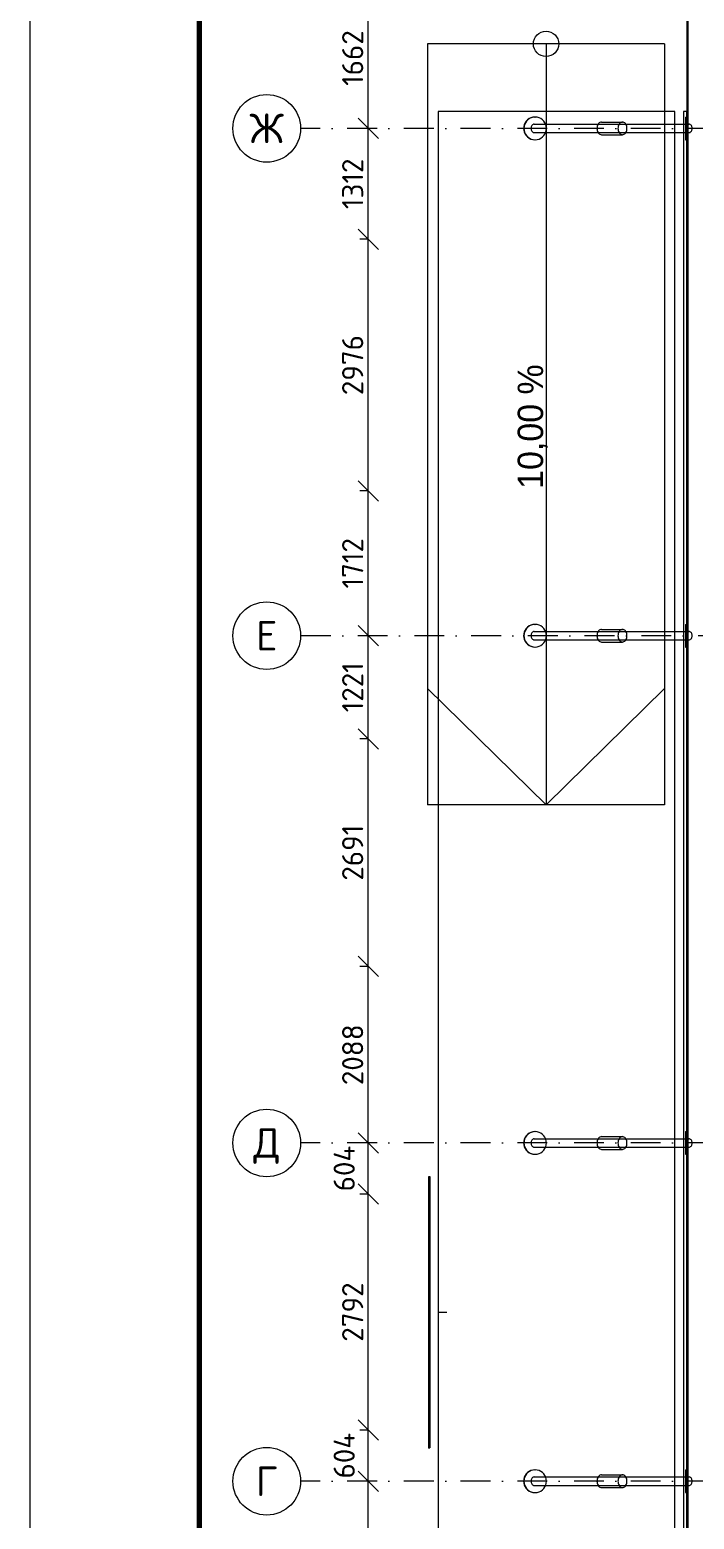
# Model space of a CAD drawing. Header units: millimetres. Extents: x 0 to 2118900, y -20000 to 84100.
# Drawn here: x 800000 to 807851, y 41550 to 59166 of the extents above; entities that cross this region are included whole.
import ezdxf
from ezdxf.enums import TextEntityAlignment as Align

# ---------------------------------------------------------------- set-up
doc = ezdxf.new("R2010")
doc.units = ezdxf.units.MM
doc.linetypes.add('Dot & Dashed', pattern=[670.277762, 352.777767, -176.388884, 0, -141.111112])
for name, color, linetype, lineweight in [('АР_подоснова', 8, 'Continuous', 13), ('ПТ_оси', 8, 'Continuous', 13), ('ПТ_размеры', 7, 'Continuous', 13), ('ПТ_рамка', 7, 'Continuous', 50), ('ПТ_рамка_тонк', 7, 'Continuous', 18), ('ПТ_текст', 7, 'Continuous', 18)]:
    doc.layers.add(name, color=color, linetype=linetype, lineweight=lineweight)
doc.styles.add('АР_текст_2', font='ARIALN.TTF')
doc.styles.add('ПТ', font='isocpeur.ttf')
doc.dimstyles.new('ПТ100', dxfattribs={"dimscale": 100, "dimtxt": 2.5, "dimasz": 1.2, "dimexe": 1, "dimexo": 0, "dimgap": 0.6, "dimtad": 1, "dimdec": 0, "dimtxsty": 'ПТ', "dimtsz": 1.2, "dimcen": 2.5, "dimclrd": 7, "dimclre": 7, "dimclrt": 7, "dimazin": 3, "dimtfac": 1, "dimtmove": 0, "dimatfit": 3, "dimlwd": 13, "dimlwe": 13, "dimarcsym": 0})

# ---------------------------------------------------------------- blocks, each defined once
blk = doc.blocks.new('Стена_601', base_point=(-225, 17998))
at = {"color": 0, "linetype": 'Continuous', "lineweight": -2, "flags": 128}
for points in [[(-235, 17998), (-235, 12002)], [(-225, 17998), (-235, 17998)], [(-225, 12002), (-225, 17998)], [(-235, 12002), (-225, 12002)]]:
    blk.add_lwpolyline(points, dxfattribs=at)
blk = doc.blocks.new('Стена_611', base_point=(-225, 17998))
at = {"color": 0, "linetype": 'Continuous', "lineweight": -2, "flags": 128}
for points in [[(-235, 17998), (-235, 12002)], [(-225, 17998), (-235, 17998)], [(-225, 12002), (-225, 17998)], [(-235, 12002), (-225, 12002)]]:
    blk.add_lwpolyline(points, dxfattribs=at)
blk = doc.blocks.new('Стена_620', base_point=(-225, 34003))
at = {"color": 0, "linetype": 'Continuous', "lineweight": -2, "flags": 128}
for points in [[(-225, 40225), (-235, 40225)], [(-235, 40225), (-235, 34003)], [(-225, 34003), (-225, 40225)], [(-235, 34003), (-225, 34003)]]:
    blk.add_lwpolyline(points, dxfattribs=at)
blk = doc.blocks.new('Стена_630', base_point=(-225, 34003))
at = {"color": 0, "linetype": 'Continuous', "lineweight": -2, "flags": 128}
for points in [[(-225, 40235), (-235, 40235)], [(-235, 40235), (-235, 34003)], [(-225, 34003), (-225, 40235)], [(-235, 34003), (-225, 34003)]]:
    blk.add_lwpolyline(points, dxfattribs=at)
blk = doc.blocks.new('Стена_640', base_point=(-225, 33998))
at = {"color": 0, "linetype": 'Continuous', "lineweight": -2, "flags": 128}
for points in [[(-235, 33998), (-235, 28003)], [(-225, 33998), (-235, 33998)], [(-225, 28003), (-225, 33998)], [(-235, 28003), (-225, 28003)]]:
    blk.add_lwpolyline(points, dxfattribs=at)
blk = doc.blocks.new('Стена_650', base_point=(-225, 33998))
at = {"color": 0, "linetype": 'Continuous', "lineweight": -2, "flags": 128}
for points in [[(-235, 33998), (-235, 28003)], [(-225, 33998), (-235, 33998)], [(-225, 28003), (-225, 33998)], [(-235, 28003), (-225, 28003)]]:
    blk.add_lwpolyline(points, dxfattribs=at)
blk = doc.blocks.new('Стена_660', base_point=(-225, 22003))
at = {"color": 0, "linetype": 'Continuous', "lineweight": -2, "flags": 128}
for points in [[(-225, 27998), (-235, 27998)], [(-235, 27998), (-235, 22003)], [(-225, 22003), (-225, 27998)], [(-235, 22003), (-225, 22003)]]:
    blk.add_lwpolyline(points, dxfattribs=at)
blk = doc.blocks.new('Стена_670', base_point=(-225, 22003))
at = {"color": 0, "linetype": 'Continuous', "lineweight": -2, "flags": 128}
for points in [[(-225, 27998), (-235, 27998)], [(-235, 27998), (-235, 22003)], [(-225, 22003), (-225, 27998)], [(-235, 22003), (-225, 22003)]]:
    blk.add_lwpolyline(points, dxfattribs=at)
blk = doc.blocks.new('Стена_680', base_point=(-225, 18002))
at = {"color": 0, "linetype": 'Continuous', "lineweight": -2, "flags": 128}
for points in [[(-225, 21998), (-235, 21998)], [(-235, 21998), (-235, 18002)], [(-225, 18002), (-225, 21998)], [(-235, 18002), (-225, 18002)]]:
    blk.add_lwpolyline(points, dxfattribs=at)
blk = doc.blocks.new('Стена_690', base_point=(-225, 18002))
at = {"color": 0, "linetype": 'Continuous', "lineweight": -2, "flags": 128}
for points in [[(-225, 21998), (-235, 21998)], [(-235, 21998), (-235, 18002)], [(-225, 18002), (-225, 21998)], [(-235, 18002), (-225, 18002)]]:
    blk.add_lwpolyline(points, dxfattribs=at)
blk = doc.blocks.new('Стена_990', base_point=(-125, -125))
at = {"color": 0, "linetype": 'Continuous', "lineweight": -2, "flags": 128}
blk.add_lwpolyline([(-225, 40225), (-225, -125)], dxfattribs=at)
blk = doc.blocks.new('Стена_1011', base_point=(-235, 34200))
at = {"color": 0, "linetype": 'Continuous', "lineweight": -2}
blk.add_line((-236, 5800), (-236, 34200), dxfattribs=at)
at = {"color": 0, "linetype": 'Continuous', "lineweight": -2, "flags": 128}
for points in [[(-275, 34200), (-275, 5800)], [(-236, 34200), (-275, 34200)], [(-235, 34200), (-236, 34200)], [(-235, 5700), (-235, 34200)]]:
    blk.add_lwpolyline(points, dxfattribs=at)
blk = doc.blocks.new('Пандус Прямой 27_50')
at = {"color": 0, "linetype": 'Continuous', "lineweight": -2}
for p, q in [((0, -1400), (0, 1400)), ((0, 1400), (9000, 1400)), ((9000, 0), (7623, 1400)), ((9000, -1400), (9000, 1400)), ((0, 0), (9000, 0)), ((7623, -1400), (9000, 0)), ((0, -1400), (9000, -1400))]:
    blk.add_line(p, q, dxfattribs=at)
at = {"color": 0, "linetype": 'Continuous', "lineweight": -2, "flags": 128}
blk.add_lwpolyline([(150, 0, 1), (-150, 0, 1)], format="xyb", close=True, dxfattribs=at)
at = {"color": 0, "lineweight": -2, "style": 'АР_текст_2'}
blk.add_attdef('ac_bottomlevel', text='', height=300, dxfattribs=at).set_placement((4500, 159), align=Align.MIDDLE_CENTER)
blk = doc.blocks.new('Лист Профилированный 27_2')
at = {"color": 0, "linetype": 'Continuous', "lineweight": -2}
blk.add_line((14200, 0), (14200, 100), dxfattribs=at)
at = {"color": 0, "linetype": 'Continuous', "lineweight": -2, "flags": 128}
blk.add_lwpolyline([(0, 200), (0, 0), (28400, 0), (28400, 200), (28400, 2595), (28400, 2795), (0, 2795), (0, 2595)], close=True, dxfattribs=at)
blk = doc.blocks.new('Цилиндр 27')
at = {"color": 0, "linetype": 'Continuous', "lineweight": -2}
for p, q in [((-33, 17), (-35, 9)), ((-35, 9), (-35, 0)), ((-35, 0), (-35, -9)), ((-31, 25), (-33, 17)), ((-27, 32), (-31, 25)), ((-23, 38), (-27, 32)), ((-18, 43), (-23, 38)), ((-12, 47), (-18, 43)), ((-6, 49), (-12, 47)), ((0, 50), (-6, 49)), ((0, 50), (1831, 50)), ((1798, 17), (1796, 9)), ((1796, 9), (1796, 0)), ((1796, 0), (1796, -9)), ((1801, 25), (1798, 17)), ((1804, 32), (1801, 25)), ((1809, 38), (1804, 32)), ((1814, 43), (1809, 38)), ((1819, 47), (1814, 43)), ((1825, 49), (1819, 47)), ((1831, 50), (1825, 49)), ((1837, 49), (1831, 50)), ((1843, 47), (1837, 49)), ((1849, 43), (1843, 47)), ((1854, 38), (1849, 43)), ((1858, 32), (1854, 38)), ((1862, 25), (1858, 32)), ((1865, 17), (1862, 25)), ((1866, 9), (1865, 17)), ((1867, 0), (1866, 9)), ((1866, -9), (1867, 0)), ((-35, -9), (-33, -17)), ((-33, -17), (-31, -25)), ((-31, -25), (-27, -32)), ((-27, -32), (-23, -38)), ((-23, -38), (-18, -43)), ((-18, -43), (-12, -47)), ((-12, -47), (-6, -49)), ((-6, -49), (0, -50)), ((0, -50), (1831, -50)), ((1796, -9), (1798, -17)), ((1798, -17), (1801, -25)), ((1801, -25), (1804, -32)), ((1804, -32), (1809, -38)), ((1809, -38), (1814, -43)), ((1814, -43), (1819, -47)), ((1819, -47), (1825, -49)), ((1825, -49), (1831, -50)), ((1831, -50), (1837, -49)), ((1837, -49), (1843, -47)), ((1843, -47), (1849, -43)), ((1849, -43), (1854, -38)), ((1854, -38), (1858, -32)), ((1858, -32), (1862, -25)), ((1862, -25), (1865, -17)), ((1865, -17), (1866, -9))]:
    blk.add_line(p, q, dxfattribs=at)
blk = doc.blocks.new('Цилиндр 27_2')
at = {"color": 0, "linetype": 'Continuous', "lineweight": -2}
for p, q in [((-132, 23), (-134, 0)), ((-126, 46), (-132, 23)), ((-128, 23), (-130, 0)), ((-122, 46), (-128, 23)), ((-116, 67), (-126, 46)), ((-112, 67), (-122, 46)), ((-102, 86), (-116, 67)), ((-99, 86), (-112, 67)), ((-86, 102), (-102, 86)), ((-82, 102), (-99, 86)), ((-67, 116), (-86, 102)), ((-63, 116), (-82, 102)), ((-46, 126), (-67, 116)), ((-42, 126), (-63, 116)), ((-23, 132), (-46, 126)), ((-20, 132), (-42, 126)), ((0, 134), (-23, 132)), ((3, 134), (-20, 132)), ((0, 134), (3, 134)), ((27, 132), (3, 134)), ((49, 126), (27, 132)), ((70, 116), (49, 126)), ((89, 102), (70, 116)), ((106, 86), (89, 102)), ((119, 67), (106, 86)), ((129, 46), (119, 67)), ((135, 23), (129, 46)), ((137, 0), (135, 23)), ((135, -23), (137, 0)), ((-134, 0), (-132, -23)), ((-132, -23), (-126, -46)), ((-130, 0), (-128, -23)), ((-128, -23), (-122, -46)), ((-126, -46), (-116, -67)), ((-122, -46), (-112, -67)), ((-116, -67), (-102, -86)), ((-112, -67), (-99, -86)), ((-102, -86), (-86, -102)), ((-99, -86), (-82, -102)), ((-86, -102), (-67, -116)), ((-82, -102), (-63, -116)), ((-67, -116), (-46, -126)), ((-63, -116), (-42, -126)), ((-46, -126), (-23, -132)), ((-42, -126), (-20, -132)), ((-23, -132), (0, -134)), ((-20, -132), (3, -134)), ((0, -134), (3, -134)), ((3, -134), (27, -132)), ((27, -132), (49, -126)), ((49, -126), (70, -116)), ((70, -116), (89, -102)), ((89, -102), (106, -86)), ((106, -86), (119, -67)), ((119, -67), (129, -46)), ((129, -46), (135, -23))]:
    blk.add_line(p, q, dxfattribs=at)
blk = doc.blocks.new('Цилиндр 27_3')
at = {"color": 0, "linetype": 'Continuous', "lineweight": -2}
for p, q in [((0, 134), (0, 132)), ((0, 134), (30, 134)), ((0, 132), (0, 126)), ((0, 126), (0, 116)), ((0, 116), (0, 102)), ((0, 102), (0, 86)), ((0, 86), (0, 67)), ((0, 67), (0, 46)), ((0, 46), (0, 23)), ((0, 23), (0, 0)), ((0, 0), (0, -23)), ((30, 134), (30, 132)), ((30, 132), (30, 126)), ((30, 126), (30, 116)), ((30, 116), (30, 102)), ((30, 102), (30, 86)), ((30, 86), (30, 67)), ((30, 67), (30, 46)), ((30, 46), (30, 23)), ((30, 23), (30, 0)), ((30, 0), (30, -23)), ((0, -23), (0, -46)), ((0, -46), (0, -67)), ((0, -67), (0, -86)), ((0, -86), (0, -102)), ((0, -102), (0, -116)), ((0, -116), (0, -126)), ((0, -126), (0, -132)), ((0, -132), (0, -134)), ((0, -134), (30, -134)), ((30, -23), (30, -46)), ((30, -46), (30, -67)), ((30, -67), (30, -86)), ((30, -86), (30, -102)), ((30, -102), (30, -116)), ((30, -116), (30, -126)), ((30, -126), (30, -132)), ((30, -132), (30, -134))]:
    blk.add_line(p, q, dxfattribs=at)
blk = doc.blocks.new('Цилиндр 27_4')
at = {"color": 0, "linetype": 'Continuous', "lineweight": -2}
for p, q in [((-52, 13), (-53, 0)), ((-53, 0), (-52, -13)), ((-50, 26), (-52, 13)), ((-46, 37), (-50, 26)), ((-41, 48), (-46, 37)), ((-34, 57), (-41, 48)), ((-27, 65), (-34, 57)), ((-18, 70), (-27, 65)), ((-9, 74), (-18, 70)), ((0, 75), (-9, 74)), ((0, 75), (248, 75)), ((196, 13), (195, 0)), ((195, 0), (196, -13)), ((198, 26), (196, 13)), ((202, 37), (198, 26)), ((208, 48), (202, 37)), ((214, 57), (208, 48)), ((222, 65), (214, 57)), ((230, 70), (222, 65)), ((239, 74), (230, 70)), ((248, 75), (239, 74)), ((257, 74), (248, 75)), ((266, 70), (257, 74)), ((275, 65), (266, 70)), ((282, 57), (275, 65)), ((289, 48), (282, 57)), ((294, 37), (289, 48)), ((298, 26), (294, 37)), ((300, 13), (298, 26)), ((301, 0), (300, 13)), ((300, -13), (301, 0)), ((-52, -13), (-50, -26)), ((-50, -26), (-46, -37)), ((-46, -37), (-41, -48)), ((-41, -48), (-34, -57)), ((-34, -57), (-27, -65)), ((-27, -65), (-18, -70)), ((-18, -70), (-9, -74)), ((-9, -74), (0, -75)), ((0, -75), (248, -75)), ((196, -13), (198, -26)), ((198, -26), (202, -37)), ((202, -37), (208, -48)), ((208, -48), (214, -57)), ((214, -57), (222, -65)), ((222, -65), (230, -70)), ((230, -70), (239, -74)), ((239, -74), (248, -75)), ((248, -75), (257, -74)), ((257, -74), (266, -70)), ((266, -70), (275, -65)), ((275, -65), (282, -57)), ((282, -57), (289, -48)), ((289, -48), (294, -37)), ((294, -37), (298, -26)), ((298, -26), (300, -13))]:
    blk.add_line(p, q, dxfattribs=at)
blk = doc.blocks.new('3D текст 27_13')
at = {"color": 0, "linetype": 'Continuous', "lineweight": -2}
for q in [(0, 0), (3209.51, -10)]:
    blk.add_line((3209.51, 0), q, dxfattribs=at)
at = {"color": 0, "linetype": 'Continuous', "lineweight": -2, "flags": 128}
blk.add_lwpolyline([(0, 0), (0, -10), (3209.51, -10), (3209.51, 0)], close=True, dxfattribs=at)
at = {"color": 0, "linetype": 'Continuous', "lineweight": -2}
blk.add_point((3209.51, 0), dxfattribs=at)
blk = doc.blocks.new('AR_F2')
at = {"layer": 'АР_подоснова', "linetype": 'Dot & Dashed'}
for p, q in [((98000, 34000), (-4800, 34000)), ((98125, 28000), (-4800, 28000)), ((98000, 22000), (-4800, 22000)), ((98000, 18000), (-4800, 18000))]:
    blk.add_line(p, q, dxfattribs=at)
at = {"layer": 'АР_подоснова'}
for name, p in [('Стена_630', (-225, 34003)), ('Стена_620', (-225, 34003)), ('Стена_990', (-125, -125)), ('Стена_1011', (-235, 34200)), ('Стена_640', (-225, 33998)), ('Стена_650', (-225, 33998)), ('Стена_660', (-225, 22003)), ('Стена_670', (-225, 22003)), ('Стена_680', (-225, 18002)), ('Стена_690', (-225, 18002)), ('Стена_601', (-225, 17998)), ('Стена_611', (-225, 17998))]:
    blk.add_blockref(name, p, dxfattribs=at)
at = {"layer": 'АР_подоснова', "linetype": 'Continuous'}
ref = blk.add_blockref('Пандус Прямой 27_50', (-1900, 34999), dxfattribs=dict(at, xscale=-1, zscale=1000, rotation=90))
ref.add_attrib('ac_bottomlevel', '10,00 %', dxfattribs={"layer": '0', "color": 0, "lineweight": 0, "height": 300, "rotation": 90}).set_placement((-2085, 30473), align=Align.MIDDLE_CENTER)
at = {"layer": 'АР_подоснова', "linetype": 'Continuous', "zscale": 1000, "rotation": 270}
blk.add_blockref('Лист Профилированный 27_2', (-3174, 34200), dxfattribs=at)
at = {"layer": 'АР_подоснова', "linetype": 'Continuous', "zscale": 1000}
for name, p in [('Цилиндр 27_2', (-2032, 34000)), ('Цилиндр 27', (-2041, 34000)), ('Цилиндр 27_4', (-1245, 34000)), ('Цилиндр 27_3', (-254, 34000)), ('Цилиндр 27_2', (-2032, 28000)), ('Цилиндр 27', (-2041, 28000)), ('Цилиндр 27_4', (-1245, 28000)), ('Цилиндр 27_3', (-254, 28000)), ('Цилиндр 27_2', (-2032, 22000)), ('Цилиндр 27', (-2041, 22000)), ('Цилиндр 27_4', (-1245, 22000)), ('Цилиндр 27_3', (-254, 22000)), ('Цилиндр 27_2', (-2032, 18000)), ('Цилиндр 27', (-2041, 18000)), ('Цилиндр 27_4', (-1245, 18000)), ('Цилиндр 27_3', (-254, 18000))]:
    blk.add_blockref(name, p, dxfattribs=at)
at = {"layer": 'АР_подоснова', "linetype": 'Continuous', "xscale": -1, "zscale": 1000, "rotation": 90}
blk.add_blockref('3D текст 27_13', (-3284, 21605), dxfattribs=at)

msp = doc.modelspace()

# ---------------------------------------------------------------- linework, layer by layer
at = {"layer": 'ПТ_оси', "color": 7}
for centre in [(802800, 58000), (802800, 52000), (802800, 46000), (802800, 42000)]:
    msp.add_circle(centre, 400, dxfattribs=at)
at = {"layer": 'ПТ_рамка', "lineweight": 70}
msp.add_lwpolyline([(802000, 500), (918400, 500), (918400, 83600), (802000, 83600)], close=True, dxfattribs=at)
at = {"layer": 'ПТ_рамка_тонк', "lineweight": 13}
msp.add_lwpolyline([(800000, 0), (918900, 0), (918900, 84100), (800000, 84100)], close=True, dxfattribs=at)

# ---------------------------------------------------------------- block references
at = {"layer": 'АР_подоснова'}
msp.add_blockref('AR_F2', (808000, 24000), dxfattribs=at)

# ---------------------------------------------------------------- texts
at = {"layer": 'ПТ_текст', "style": 'ПТ'}
for s, p in [('Ж', (802800, 58000)), ('Е', (802800, 52000)), ('Д', (802800, 46000)), ('Г', (802800, 42000))]:
    msp.add_text(s, height=350, dxfattribs=at).set_placement(p, align=Align.MIDDLE_CENTER)

# ---------------------------------------------------------------- dimensions: what is measured, and where the dimension line sits
at = {"layer": 'ПТ_размеры'}
for base, p1, p2 in [((804000, 58000), (804000, 58000), (804000, 59662)), ((804000, 56688), (804000, 56688), (804000, 58000)), ((804000, 53712), (804000, 53712), (804000, 56688)), ((804000, 52000), (804000, 52000), (804000, 53712)), ((804000, 50779), (804000, 50779), (804000, 52000)), ((804000, 48088), (804000, 48088), (804000, 50779)), ((804000, 46000), (804000, 46000), (804000, 48088)), ((804000, 45396), (804000, 45396), (804000, 46000)), ((804000, 42604), (804000, 42604), (804000, 45396)), ((804000, 42000), (804000, 42000), (804000, 42604)), ((804000, 39912), (804000, 39912), (804000, 42000))]:
    msp.add_linear_dim(base=base, p1=p1, p2=p2, angle=90, dimstyle='ПТ100', dxfattribs=at).render()

doc.saveas('drawing.dxf')
